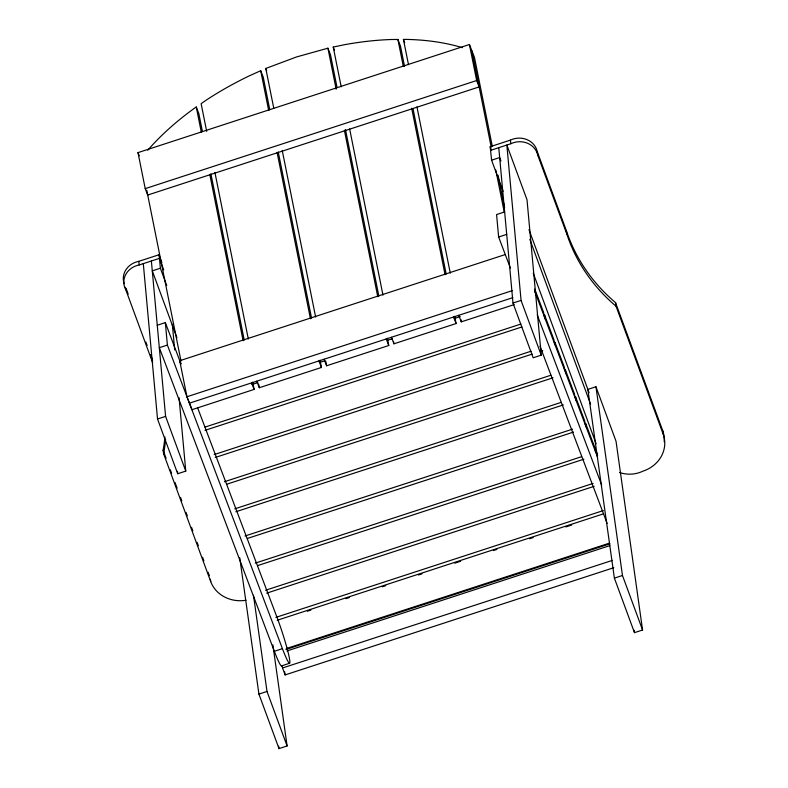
<?xml version="1.0" encoding="UTF-8"?>
<svg xmlns="http://www.w3.org/2000/svg" width="788" height="788" viewBox="0 0 788 788"><rect width="100%" height="100%" fill="white"/><g stroke="black" fill="none" stroke-linecap="round" stroke-linejoin="round"><path stroke-width="1.18" d="M202.437 131.606L198.812 113.531L196.261 107.001L193.818 108.685A222.009 126.228 -21.3 0 0 147.77 150.203M269.782 109.759L263.261 77.244L260.71 70.713L249.924 75.569A222.009 126.228 -21.3 0 0 206.939 99.652L201.127 103.652L206.692 131.409M273.781 108.271L265.792 68.457L296.584 56.933L327.926 48.186L330.477 54.717L337.008 87.301M469.431 44.512L476.651 80.534L479.143 86.926L147.72 195.04L145.219 188.637L137.998 152.626L469.431 44.512L474.474 57.445L492.323 146.44M145.219 188.637L476.651 80.534M124.169 283.7A18.843 17.05 -8 0 1 138.757 261.35L158.949 254.77L161.924 262.837M503.069 191.307L491.594 160.181L490.185 146.716L510.378 140.126A18.843 17.05 -8 0 1 537.278 151.71L566.306 230.46L566.808 234.056A184.894 167.292 -8 0 0 616.029 306.207L663.151 434.04A31.973 28.929 -8 0 1 642.9 471.185A28.319 25.62 -8 0 1 619.604 472.505M152.685 362.746L125.765 289.708A18.843 17.05 -8 0 1 139.259 264.945L159.462 258.365L158.949 254.77M490.688 150.311L510.89 143.721A18.843 17.05 -8 0 1 537.78 155.305L566.808 234.056M163.707 269.9L159.462 258.365L160.358 268.225L152.281 270.855L176.926 337.727M491.594 160.181L499.671 157.541L500.941 160.998M157.255 325.247L165.342 322.607L181.023 364.017L179.723 360.737L505.315 254.534M504.655 211.923L496.578 214.563L498.637 237.011L510.397 268.058M165.342 322.607L167.391 345.065L159.314 347.695L274.352 651.302A31.973 2.62 71.9 0 0 281.74 665.545M498.637 237.011L506.704 234.381M252.672 382.19L254.12 389.42L191.996 409.691L186.943 396.758L512.535 290.555M189.445 403.161L512.811 297.667M252.002 384.524L257.853 382.613M319.849 362.391L324.528 360.865M387.686 340.258L392.365 338.741M454.361 318.519L460.212 316.609M179.053 397.694L185.771 471.106L177.694 473.746L157.521 419.019L165.598 416.379L151.375 260.995M512.988 303.065L521.065 300.425L506.851 145.041L527.014 199.768L541.238 355.152L533.161 357.791L512.988 303.065L498.765 147.681M256.77 381.195L259.321 387.726L321.445 367.464L319.997 360.234M324.095 359.229L326.646 365.77L388.77 345.499L387.322 338.259M391.419 337.274L393.97 343.804L456.094 323.543L454.646 316.303M458.744 315.308L461.295 321.849L514.219 304.582M205.047 427.086L520.858 324.065M204.969 430.356L521.952 326.951M214.159 454.597L531.142 351.202M215.252 457.483L532.235 354.088M540.42 351.418L542.765 350.65M224.442 481.734L550.782 375.275M226.708 484.236L553.048 377.787M595.945 386.75L587.858 389.39L614.384 578.136L634.478 632.646L642.565 630.016L616.039 441.27L595.945 386.75L622.471 575.496L642.565 630.016M234.726 508.861L561.066 402.412M235.819 511.757L563.331 404.914M244.999 535.998L572.512 429.164M247.265 538.5L573.605 432.051M255.282 563.134L581.623 456.676M257.548 565.636L583.888 459.187M265.566 590.261L593.078 483.428M266.659 593.157L594.172 486.314M275.849 617.398L603.362 510.565M277.228 620.255L603.569 513.806M307.369 611.232L310.876 610.089M345.971 598.644L349.478 597.501M382.229 586.814L385.736 585.671M418.487 574.984L421.994 573.841M454.745 563.164L460.596 561.253M493.347 550.566L496.854 549.423M529.605 538.746L533.121 537.593M565.873 526.916L571.714 525.005M274.352 651.302L282.429 648.662A31.973 2.62 71.9 0 0 289.511 658.837A31.973 2.62 71.9 0 0 276.903 617.053L197.591 407.721M286.231 648.573L609.065 543.267M285.965 649.479L609.961 543.789M286.96 650.947L609.794 545.641M281.503 665.899L289.58 663.26M613.822 567.695L285.148 674.912L282.518 667.988L612.375 560.386M272.884 644.899L287.098 745.96L279.011 748.6L258.917 694.08L267.004 691.45L253.48 595.255M614.384 578.136L622.471 575.496M341.204 86.798L333.235 47.053L344.523 44.709A222.009 126.228 -21.3 0 1 391.301 39.508L397.901 39.459L400.452 46L404.569 66.507M408.499 64.724L403.426 39.42L406.214 39.4A222.009 126.228 -21.3 0 1 462.408 47.684M403.426 39.42L404.707 42.69M453.543 317.003L456.094 323.543M333.235 47.053L334.506 50.324M386.219 338.968L388.77 345.499M265.792 68.457L266.649 70.634M318.894 360.924L321.445 367.464M251.569 382.889L254.12 389.42M137.998 152.626L139.249 155.817M534.747 289.078L543.523 312.215L544.252 316.431M597.688 455.178L596.024 450.775L596.752 454.991M534.727 291.284L597.59 457.188M537.209 314.875L601.707 485.083M540.026 346.267L607.134 523.37M167.391 345.065L282.429 648.662M566.306 230.46A184.894 167.292 -8 0 0 615.526 302.612L662.639 430.445L663.151 434.04M528.955 229.584L589.119 392.798M529.841 239.394L590.606 404.254M490.185 146.716L491.456 150.183M533.24 273.16L596.132 443.782M521.065 300.425L541.238 355.152M160.358 268.225L166.731 285.522M126.1 288.398L128.198 294.101M145.869 342.031L147.129 345.459M150.498 354.59L152.596 360.293M165.598 416.379L185.771 471.106M267.004 691.45L287.098 745.96M164.948 436.976A184.894 167.292 -8 0 1 163.106 450.194L166.081 458.252M170.326 469.766L171.597 473.224M174.995 482.433L177.113 488.196M180.511 497.405L181.782 500.863M186.027 512.377L187.308 515.835M191.553 527.349L192.824 530.807M197.069 542.321L198.34 545.779M202.585 557.293L203.856 560.751M208.101 572.265L209.381 575.723M163.106 450.194L163.618 453.789L210.731 581.623A31.973 28.929 -8 0 0 246.004 600.239M498.105 175.3L504.615 207.776M471.923 50.905L491.21 147.12M495.79 169.972L504.231 212.061M460.813 319.435L461.295 321.849M416.96 106.892L450.283 273.141M413.03 108.744L446.175 274.066M397.901 39.459L403.229 66.015M411.691 108.242L445.082 274.766M393.488 341.401L393.97 343.804M349.645 128.936L382.968 295.126M345.469 129.528L378.851 296.032M327.926 48.186L336.151 89.211M344.376 130.237L377.757 296.741M325.671 360.943L326.646 365.77M282.242 150.498L315.624 317.003M278.233 151.907L311.546 318.086M260.71 70.713L268.678 110.448M277.13 152.596L310.442 318.776M258.592 384.111L259.321 387.726M214.917 172.434L248.299 338.958M210.888 173.774L244.221 340.032M196.261 107.001L201.334 132.295M209.785 174.463L243.118 340.721M146.755 190.233L181.004 361.062M179.723 360.737L186.943 396.758M595.659 452.105L594.93 447.889L585.74 423.639L586.479 427.854M585.385 424.968L584.647 420.753L575.457 396.502L576.195 400.718M575.102 397.832L574.363 393.616L565.173 369.375L565.912 373.591M564.819 370.705L564.08 366.489L554.89 342.238L555.629 346.454M554.535 343.568L553.797 339.352L544.616 315.101L545.345 319.317M534.697 290.082L535.072 292.19M284.547 671.514L285.148 674.912M282.124 665.722L282.518 667.988M615.526 302.612L616.029 306.207M634.143 630.213L634.478 632.646M537.278 151.71L537.78 155.305M510.378 140.126L510.89 143.721M278.676 746.167L279.011 748.6M239.749 557.697L258.917 694.08M210.396 579.219L210.731 581.623M138.757 261.35L139.259 264.945M125.42 287.315L125.765 289.708M172.336 324.282L174.69 349.98M177.467 471.293L177.694 473.746M143.298 263.635L157.521 419.019M662.639 430.445A31.973 28.929 -8 0 1 664.185 441.625M165.569 439.369A184.894 167.292 -8 0 1 163.618 453.789"/></g></svg>
